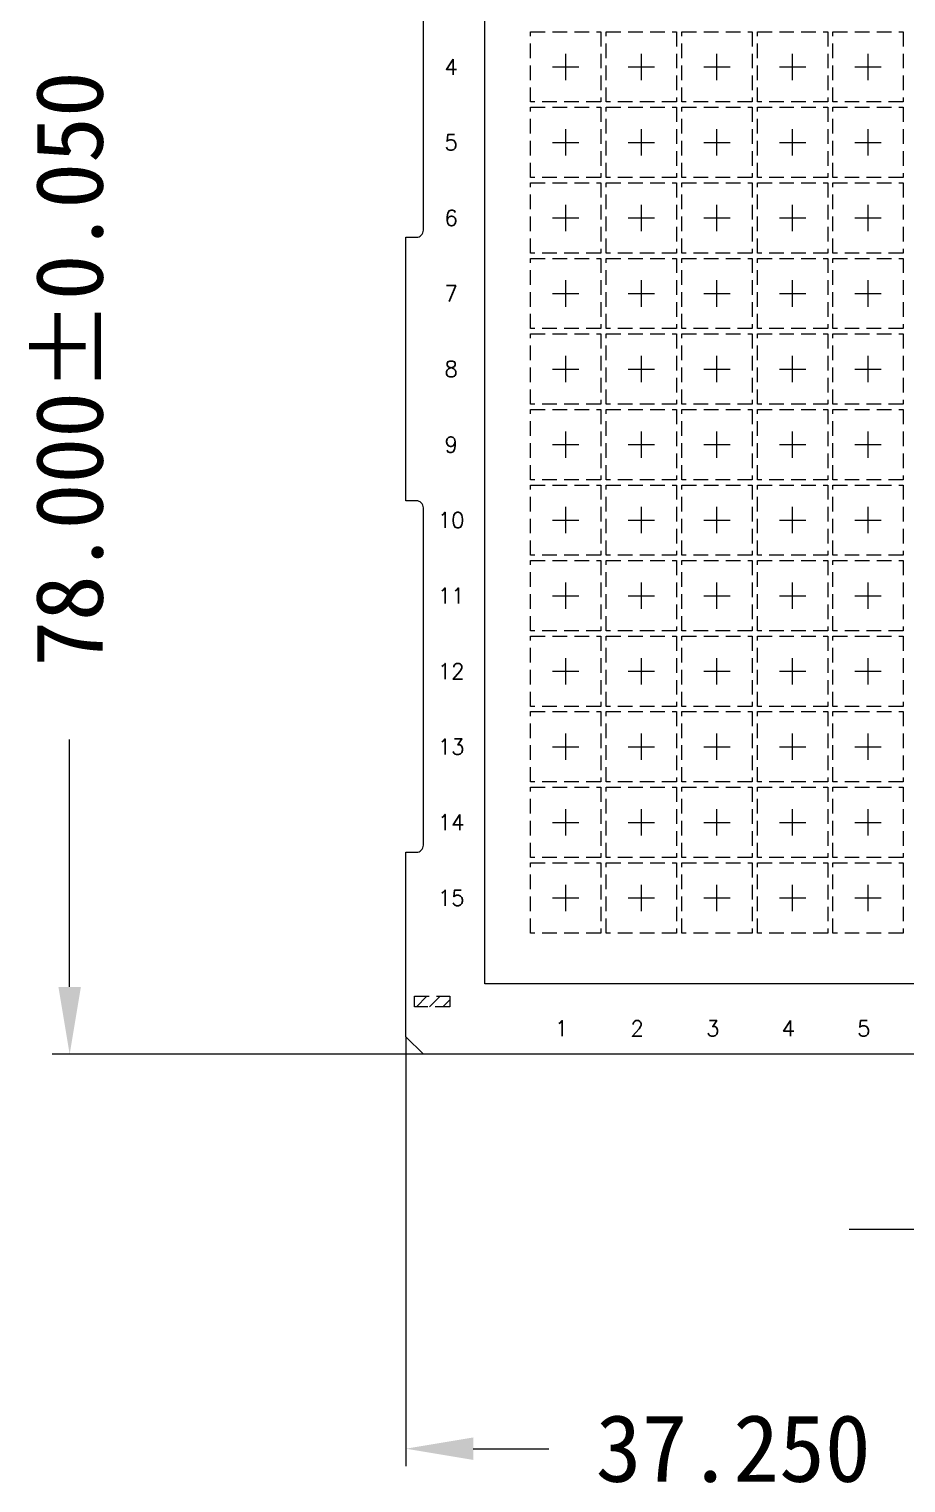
# Model space of a CAD drawing. Header units: millimetres. Extents: x -176 to -53, y -166 to -6.
# Drawn here: x -175.43 to -160.46, y -156.58 to -131.76 of the extents above; entities that cross this region are included whole.
import ezdxf

# ---------------------------------------------------------------- set-up
doc = ezdxf.new("R2010")
doc.units = ezdxf.units.MM
for name, pattern in [('CENTER', [2, 1.25, -0.25, 0.25, -0.25]), ('DASHED', [0.75, 0.5, -0.25]), ('HIDDEN', [0.375, 0.25, -0.125])]:
    doc.linetypes.add(name, pattern=pattern)
for name, color, linetype, lineweight in [('1D', 4, 'Continuous', 18), ('ETCH', 4, 'Continuous', 15), ('PKG', 6, 'HIDDEN', 9)]:
    doc.layers.add(name, color=color, linetype=linetype, lineweight=lineweight)
doc.layers.add('中心线', color=1, linetype='CENTER')
doc.layers.add('标注', color=4, linetype='Continuous')
doc.styles.add('宋体', font='SimSun.ttf')

msp = doc.modelspace()

# ---------------------------------------------------------------- hatches: boundary and pattern name
at = {"layer": 'ETCH', "lineweight": 0}
h = msp.add_hatch(dxfattribs=at)
h.set_pattern_fill('ANSI31', color=256, scale=0.05)
h.set_pattern_definition([(45, (0.36697, 0.75377), (-0.1122532, 0.1122532), [])])
h.paths.add_polyline_path([(-91.7491, -148.366), (-92.3491, -148.366), (-92.3491, -148.4502), (-91.7491, -148.4502)])
h.paths.add_polyline_path([(-91.7491, -148.2702), (-92.3491, -148.2702), (-92.3491, -148.366), (-91.7491, -148.366)])
h.paths.add_polyline_path([(-91.7491, -126.7602), (-92.3491, -126.7602), (-92.3491, -126.8502), (-91.7491, -126.8502)])
h.paths.add_polyline_path([(-91.7491, -126.6702), (-92.3491, -126.6702), (-92.3491, -126.7602), (-91.7491, -126.7602)])
h.paths.add_polyline_path([(-168.2491, -126.7602), (-168.8491, -126.7602), (-168.8491, -126.8502), (-168.2491, -126.8502)])
h.paths.add_polyline_path([(-168.2491, -126.6702), (-168.8491, -126.6702), (-168.8491, -126.7602), (-168.2491, -126.7602)])
h.paths.add_polyline_path([(-149.0388, -91.4903), (-151.0388, -91.4903), (-151.0388, -91.7903), (-149.0388, -91.7903)])
h.paths.add_polyline_path([(-149.0388, -91.1903), (-151.0388, -91.1903), (-151.0388, -91.4903), (-149.0388, -91.4903)])
h.paths.add_polyline_path([(-149.0388, -19.4903), (-151.0388, -19.4903), (-151.0388, -19.7903), (-149.0388, -19.7903)])
h.paths.add_polyline_path([(-149.0388, -19.1903), (-151.0388, -19.1903), (-151.0388, -19.4903), (-149.0388, -19.4903)])
h.paths.add_polyline_path([(-168.2491, -148.366), (-168.8491, -148.366), (-168.8491, -148.4502), (-168.2491, -148.4502)])
h.paths.add_polyline_path([(-168.2491, -148.2702), (-168.8491, -148.2702), (-168.8491, -148.366), (-168.2491, -148.366)])
at = {"layer": '标注', "lineweight": 0}
for points in [[(-174.9271, -148.1102), (-174.5438, -148.1102), (-174.7354, -149.2602)], [(-167.8491, -155.8037), (-167.8491, -156.1871), (-168.9991, -155.9954)]]:
    msp.add_hatch(color=256, dxfattribs=at).paths.add_polyline_path(points, flags=0)

# ---------------------------------------------------------------- linework, layer by layer
at = {"lineweight": 0}
msp.add_line((-168.9991, -148.9602, -0.0291), (-168.9991, -148.9602, -0.0291), dxfattribs=at)
msp.add_line((-168.9991, -148.9602, -0.0291), (-168.9991, -148.9602, -0.0291), dxfattribs=at)
at = {"color": 6, "linetype": 'ByBlock', "lineweight": 0, "elevation": -0.0291}
msp.add_lwpolyline([(-168.9991, -148.9602), (-168.9991, -148.9602), (-168.9991, -145.8102), (-168.8191, -145.8102, 0.4142136), (-168.6991, -145.6902), (-168.6991, -139.9302, 0.4142136), (-168.8191, -139.8102), (-168.9991, -139.8102), (-168.9991, -135.3102), (-168.8191, -135.3102, 0.4142136), (-168.6991, -135.1902), (-168.6991, -129.4302, 0.4142136), (-168.8191, -129.3102), (-168.9991, -129.3102), (-168.9991, -126.1602), (-168.9991, -126.1602), (-168.9991, -126.1602), (-168.6991, -125.8602), (-91.8991, -125.8602)], format="xyb", dxfattribs=at)
msp.add_lwpolyline([(-91.8991, -149.2602), (-168.6991, -149.2602), (-168.9991, -148.9602), (-168.9991, -148.9602), (-168.9991, -148.9602)], dxfattribs=at)
at = {"layer": '1D', "lineweight": 0, "elevation": -0.0291}
msp.add_lwpolyline([(-167.6491, -127.0602), (-92.6491, -127.0602), (-92.6491, -148.0602), (-167.6491, -148.0602)], close=True, dxfattribs=at)
at = {"layer": '1D', "linetype": 'HIDDEN', "lineweight": 0, "elevation": -0.0291}
msp.add_lwpolyline([(-168.8491, -148.4502), (-168.8491, -148.2702), (-168.2491, -148.2702), (-168.2491, -148.4502)], close=True, dxfattribs=at)
at = {"layer": 'PKG', "color": 2, "linetype": 'DASHED', "lineweight": 0, "ltscale": 0.5, "elevation": -0.0291}
for points in [[(-166.8691, -131.8002), (-165.6691, -131.8002), (-165.6691, -133.0002), (-166.8691, -133.0002)], [(-165.5791, -131.8002), (-164.3791, -131.8002), (-164.3791, -133.0002), (-165.5791, -133.0002)], [(-164.2891, -131.8002), (-163.0891, -131.8002), (-163.0891, -133.0002), (-164.2891, -133.0002)], [(-162.9991, -131.8002), (-161.7991, -131.8002), (-161.7991, -133.0002), (-162.9991, -133.0002)], [(-161.7091, -131.8002), (-160.5091, -131.8002), (-160.5091, -133.0002), (-161.7091, -133.0002)], [(-166.8691, -133.0902), (-165.6691, -133.0902), (-165.6691, -134.2902), (-166.8691, -134.2902)], [(-165.5791, -133.0902), (-164.3791, -133.0902), (-164.3791, -134.2902), (-165.5791, -134.2902)], [(-164.2891, -133.0902), (-163.0891, -133.0902), (-163.0891, -134.2902), (-164.2891, -134.2902)], [(-162.9991, -133.0902), (-161.7991, -133.0902), (-161.7991, -134.2902), (-162.9991, -134.2902)], [(-161.7091, -133.0902), (-160.5091, -133.0902), (-160.5091, -134.2902), (-161.7091, -134.2902)], [(-166.8691, -134.3802), (-165.6691, -134.3802), (-165.6691, -135.5802), (-166.8691, -135.5802)], [(-165.5791, -134.3802), (-164.3791, -134.3802), (-164.3791, -135.5802), (-165.5791, -135.5802)], [(-164.2891, -134.3802), (-163.0891, -134.3802), (-163.0891, -135.5802), (-164.2891, -135.5802)], [(-162.9991, -134.3802), (-161.7991, -134.3802), (-161.7991, -135.5802), (-162.9991, -135.5802)], [(-161.7091, -134.3802), (-160.5091, -134.3802), (-160.5091, -135.5802), (-161.7091, -135.5802)], [(-166.8691, -135.6702), (-165.6691, -135.6702), (-165.6691, -136.8702), (-166.8691, -136.8702)], [(-165.5791, -135.6702), (-164.3791, -135.6702), (-164.3791, -136.8702), (-165.5791, -136.8702)], [(-164.2891, -135.6702), (-163.0891, -135.6702), (-163.0891, -136.8702), (-164.2891, -136.8702)], [(-162.9991, -135.6702), (-161.7991, -135.6702), (-161.7991, -136.8702), (-162.9991, -136.8702)], [(-161.7091, -135.6702), (-160.5091, -135.6702), (-160.5091, -136.8702), (-161.7091, -136.8702)], [(-166.8691, -136.9602), (-165.6691, -136.9602), (-165.6691, -138.1602), (-166.8691, -138.1602)], [(-165.5791, -136.9602), (-164.3791, -136.9602), (-164.3791, -138.1602), (-165.5791, -138.1602)], [(-164.2891, -136.9602), (-163.0891, -136.9602), (-163.0891, -138.1602), (-164.2891, -138.1602)], [(-162.9991, -136.9602), (-161.7991, -136.9602), (-161.7991, -138.1602), (-162.9991, -138.1602)], [(-161.7091, -136.9602), (-160.5091, -136.9602), (-160.5091, -138.1602), (-161.7091, -138.1602)], [(-166.8691, -138.2502), (-165.6691, -138.2502), (-165.6691, -139.4502), (-166.8691, -139.4502)], [(-165.5791, -138.2502), (-164.3791, -138.2502), (-164.3791, -139.4502), (-165.5791, -139.4502)], [(-164.2891, -138.2502), (-163.0891, -138.2502), (-163.0891, -139.4502), (-164.2891, -139.4502)], [(-162.9991, -138.2502), (-161.7991, -138.2502), (-161.7991, -139.4502), (-162.9991, -139.4502)], [(-161.7091, -138.2502), (-160.5091, -138.2502), (-160.5091, -139.4502), (-161.7091, -139.4502)], [(-166.8691, -139.5402), (-165.6691, -139.5402), (-165.6691, -140.7402), (-166.8691, -140.7402)], [(-165.5791, -139.5402), (-164.3791, -139.5402), (-164.3791, -140.7402), (-165.5791, -140.7402)], [(-164.2891, -139.5402), (-163.0891, -139.5402), (-163.0891, -140.7402), (-164.2891, -140.7402)], [(-162.9991, -139.5402), (-161.7991, -139.5402), (-161.7991, -140.7402), (-162.9991, -140.7402)], [(-161.7091, -139.5402), (-160.5091, -139.5402), (-160.5091, -140.7402), (-161.7091, -140.7402)], [(-166.8691, -140.8302), (-165.6691, -140.8302), (-165.6691, -142.0302), (-166.8691, -142.0302)], [(-165.5791, -140.8302), (-164.3791, -140.8302), (-164.3791, -142.0302), (-165.5791, -142.0302)], [(-164.2891, -140.8302), (-163.0891, -140.8302), (-163.0891, -142.0302), (-164.2891, -142.0302)], [(-162.9991, -140.8302), (-161.7991, -140.8302), (-161.7991, -142.0302), (-162.9991, -142.0302)], [(-161.7091, -140.8302), (-160.5091, -140.8302), (-160.5091, -142.0302), (-161.7091, -142.0302)], [(-166.8691, -142.1202), (-165.6691, -142.1202), (-165.6691, -143.3202), (-166.8691, -143.3202)], [(-165.5791, -142.1202), (-164.3791, -142.1202), (-164.3791, -143.3202), (-165.5791, -143.3202)], [(-164.2891, -142.1202), (-163.0891, -142.1202), (-163.0891, -143.3202), (-164.2891, -143.3202)], [(-162.9991, -142.1202), (-161.7991, -142.1202), (-161.7991, -143.3202), (-162.9991, -143.3202)], [(-161.7091, -142.1202), (-160.5091, -142.1202), (-160.5091, -143.3202), (-161.7091, -143.3202)], [(-166.8691, -143.4102), (-165.6691, -143.4102), (-165.6691, -144.6102), (-166.8691, -144.6102)], [(-165.5791, -143.4102), (-164.3791, -143.4102), (-164.3791, -144.6102), (-165.5791, -144.6102)], [(-164.2891, -143.4102), (-163.0891, -143.4102), (-163.0891, -144.6102), (-164.2891, -144.6102)], [(-162.9991, -143.4102), (-161.7991, -143.4102), (-161.7991, -144.6102), (-162.9991, -144.6102)], [(-161.7091, -143.4102), (-160.5091, -143.4102), (-160.5091, -144.6102), (-161.7091, -144.6102)], [(-166.8691, -144.7002), (-165.6691, -144.7002), (-165.6691, -145.9002), (-166.8691, -145.9002)], [(-165.5791, -144.7002), (-164.3791, -144.7002), (-164.3791, -145.9002), (-165.5791, -145.9002)], [(-164.2891, -144.7002), (-163.0891, -144.7002), (-163.0891, -145.9002), (-164.2891, -145.9002)], [(-162.9991, -144.7002), (-161.7991, -144.7002), (-161.7991, -145.9002), (-162.9991, -145.9002)], [(-161.7091, -144.7002), (-160.5091, -144.7002), (-160.5091, -145.9002), (-161.7091, -145.9002)], [(-166.8691, -145.9902), (-165.6691, -145.9902), (-165.6691, -147.1902), (-166.8691, -147.1902)], [(-165.5791, -145.9902), (-164.3791, -145.9902), (-164.3791, -147.1902), (-165.5791, -147.1902)], [(-164.2891, -145.9902), (-163.0891, -145.9902), (-163.0891, -147.1902), (-164.2891, -147.1902)], [(-162.9991, -145.9902), (-161.7991, -145.9902), (-161.7991, -147.1902), (-162.9991, -147.1902)], [(-161.7091, -145.9902), (-160.5091, -145.9902), (-160.5091, -147.1902), (-161.7091, -147.1902)]]:
    msp.add_lwpolyline(points, close=True, dxfattribs=at)
at = {"layer": '中心线', "color": 1, "linetype": 'CENTER', "lineweight": 0, "ltscale": 0.5}
for p, q in [((-166.2691, -132.6252, -0.0291), (-166.2691, -132.1752, -0.0291)), ((-164.9791, -132.6252, -0.0291), (-164.9791, -132.1752, -0.0291)), ((-163.6891, -132.6252, -0.0291), (-163.6891, -132.1752, -0.0291)), ((-162.3991, -132.6252, -0.0291), (-162.3991, -132.1752, -0.0291)), ((-161.1091, -132.6252, -0.0291), (-161.1091, -132.1752, -0.0291)), ((-166.4941, -132.4002, -0.0291), (-166.0441, -132.4002, -0.0291)), ((-165.2041, -132.4002, -0.0291), (-164.7541, -132.4002, -0.0291)), ((-163.9141, -132.4002, -0.0291), (-163.4641, -132.4002, -0.0291)), ((-162.6241, -132.4002, -0.0291), (-162.1741, -132.4002, -0.0291)), ((-161.3341, -132.4002, -0.0291), (-160.8841, -132.4002, -0.0291)), ((-166.2691, -133.9152, -0.0291), (-166.2691, -133.4652, -0.0291)), ((-164.9791, -133.9152, -0.0291), (-164.9791, -133.4652, -0.0291)), ((-163.6891, -133.9152, -0.0291), (-163.6891, -133.4652, -0.0291)), ((-162.3991, -133.9152, -0.0291), (-162.3991, -133.4652, -0.0291)), ((-161.1091, -133.9152, -0.0291), (-161.1091, -133.4652, -0.0291)), ((-166.4941, -133.6902, -0.0291), (-166.0441, -133.6902, -0.0291)), ((-165.2041, -133.6902, -0.0291), (-164.7541, -133.6902, -0.0291)), ((-163.9141, -133.6902, -0.0291), (-163.4641, -133.6902, -0.0291)), ((-162.6241, -133.6902, -0.0291), (-162.1741, -133.6902, -0.0291)), ((-161.3341, -133.6902, -0.0291), (-160.8841, -133.6902, -0.0291)), ((-166.2691, -135.2052, -0.0291), (-166.2691, -134.7552, -0.0291)), ((-164.9791, -135.2052, -0.0291), (-164.9791, -134.7552, -0.0291)), ((-163.6891, -135.2052, -0.0291), (-163.6891, -134.7552, -0.0291)), ((-162.3991, -135.2052, -0.0291), (-162.3991, -134.7552, -0.0291)), ((-161.1091, -135.2052, -0.0291), (-161.1091, -134.7552, -0.0291)), ((-166.4941, -134.9802, -0.0291), (-166.0441, -134.9802, -0.0291)), ((-165.2041, -134.9802, -0.0291), (-164.7541, -134.9802, -0.0291)), ((-163.9141, -134.9802, -0.0291), (-163.4641, -134.9802, -0.0291)), ((-162.6241, -134.9802, -0.0291), (-162.1741, -134.9802, -0.0291)), ((-161.3341, -134.9802, -0.0291), (-160.8841, -134.9802, -0.0291)), ((-166.4941, -136.2702, -0.0291), (-166.0441, -136.2702, -0.0291)), ((-166.2691, -136.4952, -0.0291), (-166.2691, -136.0452, -0.0291)), ((-165.2041, -136.2702, -0.0291), (-164.7541, -136.2702, -0.0291)), ((-164.9791, -136.4952, -0.0291), (-164.9791, -136.0452, -0.0291)), ((-163.9141, -136.2702, -0.0291), (-163.4641, -136.2702, -0.0291)), ((-163.6891, -136.4952, -0.0291), (-163.6891, -136.0452, -0.0291)), ((-162.6241, -136.2702, -0.0291), (-162.1741, -136.2702, -0.0291)), ((-162.3991, -136.4952, -0.0291), (-162.3991, -136.0452, -0.0291)), ((-161.3341, -136.2702, -0.0291), (-160.8841, -136.2702, -0.0291)), ((-161.1091, -136.4952, -0.0291), (-161.1091, -136.0452, -0.0291)), ((-166.2691, -137.7852, -0.0291), (-166.2691, -137.3352, -0.0291)), ((-164.9791, -137.7852, -0.0291), (-164.9791, -137.3352, -0.0291)), ((-163.6891, -137.7852, -0.0291), (-163.6891, -137.3352, -0.0291)), ((-162.3991, -137.7852, -0.0291), (-162.3991, -137.3352, -0.0291)), ((-161.1091, -137.7852, -0.0291), (-161.1091, -137.3352, -0.0291)), ((-166.4941, -137.5602, -0.0291), (-166.0441, -137.5602, -0.0291)), ((-165.2041, -137.5602, -0.0291), (-164.7541, -137.5602, -0.0291)), ((-163.9141, -137.5602, -0.0291), (-163.4641, -137.5602, -0.0291)), ((-162.6241, -137.5602, -0.0291), (-162.1741, -137.5602, -0.0291)), ((-161.3341, -137.5602, -0.0291), (-160.8841, -137.5602, -0.0291)), ((-166.2691, -139.0752, -0.0291), (-166.2691, -138.6252, -0.0291)), ((-164.9791, -139.0752, -0.0291), (-164.9791, -138.6252, -0.0291)), ((-163.6891, -139.0752, -0.0291), (-163.6891, -138.6252, -0.0291)), ((-162.3991, -139.0752, -0.0291), (-162.3991, -138.6252, -0.0291)), ((-161.1091, -139.0752, -0.0291), (-161.1091, -138.6252, -0.0291)), ((-166.4941, -138.8502, -0.0291), (-166.0441, -138.8502, -0.0291)), ((-165.2041, -138.8502, -0.0291), (-164.7541, -138.8502, -0.0291)), ((-163.9141, -138.8502, -0.0291), (-163.4641, -138.8502, -0.0291)), ((-162.6241, -138.8502, -0.0291), (-162.1741, -138.8502, -0.0291)), ((-161.3341, -138.8502, -0.0291), (-160.8841, -138.8502, -0.0291)), ((-166.2691, -140.3652, -0.0291), (-166.2691, -139.9152, -0.0291)), ((-164.9791, -140.3652, -0.0291), (-164.9791, -139.9152, -0.0291)), ((-163.6891, -140.3652, -0.0291), (-163.6891, -139.9152, -0.0291)), ((-162.3991, -140.3652, -0.0291), (-162.3991, -139.9152, -0.0291)), ((-161.1091, -140.3652, -0.0291), (-161.1091, -139.9152, -0.0291)), ((-166.4941, -140.1402, -0.0291), (-166.0441, -140.1402, -0.0291)), ((-165.2041, -140.1402, -0.0291), (-164.7541, -140.1402, -0.0291)), ((-163.9141, -140.1402, -0.0291), (-163.4641, -140.1402, -0.0291)), ((-162.6241, -140.1402, -0.0291), (-162.1741, -140.1402, -0.0291)), ((-161.3341, -140.1402, -0.0291), (-160.8841, -140.1402, -0.0291)), ((-166.2691, -141.6552, -0.0291), (-166.2691, -141.2052, -0.0291)), ((-164.9791, -141.6552, -0.0291), (-164.9791, -141.2052, -0.0291)), ((-163.6891, -141.6552, -0.0291), (-163.6891, -141.2052, -0.0291)), ((-162.3991, -141.6552, -0.0291), (-162.3991, -141.2052, -0.0291)), ((-161.1091, -141.6552, -0.0291), (-161.1091, -141.2052, -0.0291)), ((-166.4941, -141.4302, -0.0291), (-166.0441, -141.4302, -0.0291)), ((-165.2041, -141.4302, -0.0291), (-164.7541, -141.4302, -0.0291)), ((-163.9141, -141.4302, -0.0291), (-163.4641, -141.4302, -0.0291)), ((-162.6241, -141.4302, -0.0291), (-162.1741, -141.4302, -0.0291)), ((-161.3341, -141.4302, -0.0291), (-160.8841, -141.4302, -0.0291)), ((-166.4941, -142.7202, -0.0291), (-166.0441, -142.7202, -0.0291)), ((-166.2691, -142.9452, -0.0291), (-166.2691, -142.4952, -0.0291)), ((-165.2041, -142.7202, -0.0291), (-164.7541, -142.7202, -0.0291)), ((-164.9791, -142.9452, -0.0291), (-164.9791, -142.4952, -0.0291)), ((-163.9141, -142.7202, -0.0291), (-163.4641, -142.7202, -0.0291)), ((-163.6891, -142.9452, -0.0291), (-163.6891, -142.4952, -0.0291)), ((-162.6241, -142.7202, -0.0291), (-162.1741, -142.7202, -0.0291)), ((-162.3991, -142.9452, -0.0291), (-162.3991, -142.4952, -0.0291)), ((-161.3341, -142.7202, -0.0291), (-160.8841, -142.7202, -0.0291)), ((-161.1091, -142.9452, -0.0291), (-161.1091, -142.4952, -0.0291)), ((-166.2691, -144.2352, -0.0291), (-166.2691, -143.7852, -0.0291)), ((-164.9791, -144.2352, -0.0291), (-164.9791, -143.7852, -0.0291)), ((-163.6891, -144.2352, -0.0291), (-163.6891, -143.7852, -0.0291)), ((-162.3991, -144.2352, -0.0291), (-162.3991, -143.7852, -0.0291)), ((-161.1091, -144.2352, -0.0291), (-161.1091, -143.7852, -0.0291)), ((-166.4941, -144.0102, -0.0291), (-166.0441, -144.0102, -0.0291)), ((-165.2041, -144.0102, -0.0291), (-164.7541, -144.0102, -0.0291)), ((-163.9141, -144.0102, -0.0291), (-163.4641, -144.0102, -0.0291)), ((-162.6241, -144.0102, -0.0291), (-162.1741, -144.0102, -0.0291)), ((-161.3341, -144.0102, -0.0291), (-160.8841, -144.0102, -0.0291)), ((-166.2691, -145.5252, -0.0291), (-166.2691, -145.0752, -0.0291)), ((-164.9791, -145.5252, -0.0291), (-164.9791, -145.0752, -0.0291)), ((-163.6891, -145.5252, -0.0291), (-163.6891, -145.0752, -0.0291)), ((-162.3991, -145.5252, -0.0291), (-162.3991, -145.0752, -0.0291)), ((-161.1091, -145.5252, -0.0291), (-161.1091, -145.0752, -0.0291)), ((-166.4941, -145.3002, -0.0291), (-166.0441, -145.3002, -0.0291)), ((-165.2041, -145.3002, -0.0291), (-164.7541, -145.3002, -0.0291)), ((-163.9141, -145.3002, -0.0291), (-163.4641, -145.3002, -0.0291)), ((-162.6241, -145.3002, -0.0291), (-162.1741, -145.3002, -0.0291)), ((-161.3341, -145.3002, -0.0291), (-160.8841, -145.3002, -0.0291)), ((-166.2691, -146.8152, -0.0291), (-166.2691, -146.3652, -0.0291)), ((-164.9791, -146.8152, -0.0291), (-164.9791, -146.3652, -0.0291)), ((-163.6891, -146.8152, -0.0291), (-163.6891, -146.3652, -0.0291)), ((-162.3991, -146.8152, -0.0291), (-162.3991, -146.3652, -0.0291)), ((-161.1091, -146.8152, -0.0291), (-161.1091, -146.3652, -0.0291)), ((-166.4941, -146.5902, -0.0291), (-166.0441, -146.5902, -0.0291)), ((-165.2041, -146.5902, -0.0291), (-164.7541, -146.5902, -0.0291)), ((-163.9141, -146.5902, -0.0291), (-163.4641, -146.5902, -0.0291)), ((-162.6241, -146.5902, -0.0291), (-162.1741, -146.5902, -0.0291)), ((-161.3341, -146.5902, -0.0291), (-160.8841, -146.5902, -0.0291))]:
    msp.add_line(p, q, dxfattribs=at)
at = {"layer": '标注', "lineweight": 0}
for p, q in [((-174.7354, -148.1102, -0.0291), (-174.7354, -143.884, -0.0291)), ((-168.9991, -148.9602, -0.0291), (-168.9991, -156.2954, -0.0291)), ((-168.6991, -149.2602, -0.0291), (-175.0354, -149.2602, -0.0291)), ((-160.2827, -152.2501, -0.0291), (-161.4327, -152.2501, -0.0291)), ((-167.8491, -155.9954, -0.0291), (-166.5593, -155.9954, -0.0291))]:
    msp.add_line(p, q, dxfattribs=at)

# ---------------------------------------------------------------- texts
at = {"layer": '标注', "lineweight": 0, "char_height": 0.267857, "attachment_point": 5, "style": '宋体'}
for s, insert in [('{\\Fsimplex|c134;4}', (-168.2251, -132.4002, -0.0663)), ('{\\Fsimplex|c134;5}', (-168.2251, -133.6902, -0.0663)), ('{\\Fsimplex|c134;6}', (-168.2251, -134.9802, -0.0663)), ('{\\Fsimplex|c134;7}', (-168.2251, -136.2702, -0.0663)), ('{\\Fsimplex|c134;8}', (-168.2251, -137.5602, -0.0663)), ('{\\Fsimplex|c134;9}', (-168.2251, -138.8502, -0.0663)), ('{\\Fsimplex|c134;10}', (-168.2251, -140.1402, -0.0663)), ('{\\Fsimplex|c134;11}', (-168.2251, -141.4302, -0.0663)), ('{\\Fsimplex|c134;12}', (-168.2251, -142.7202, -0.0663)), ('{\\Fsimplex|c134;13}', (-168.2251, -144.0102, -0.0663)), ('{\\Fsimplex|c134;14}', (-168.2251, -145.3002, -0.0663)), ('{\\Fsimplex|c134;15}', (-168.2251, -146.5902, -0.0663)), ('{\\Fsimplex|c134;1}', (-166.3406, -148.8195, -0.0663)), ('{\\Fsimplex|c134;2}', (-165.0506, -148.8195, -0.0663)), ('{\\Fsimplex|c134;3}', (-163.7606, -148.8195, -0.0663)), ('{\\Fsimplex|c134;4}', (-162.4706, -148.8195, -0.0663)), ('{\\Fsimplex|c134;5}', (-161.1806, -148.8195, -0.0663))]:
    msp.add_mtext(s, dxfattribs=dict(at, insert=insert))
at = {"layer": '标注', "lineweight": 0, "insert": (-174.7354, -137.5602, -0.0291), "char_height": 1.15, "width": 36.142857, "attachment_point": 5, "rotation": 90, "style": '宋体'}
msp.add_mtext('78.000%%P0.050', dxfattribs=at)
at = {"layer": '标注', "lineweight": 0, "insert": (-163.4116, -155.9954, -0.0291), "char_height": 1.15, "width": 17.085714, "attachment_point": 5, "style": '宋体'}
msp.add_mtext('37.250', dxfattribs=at)

doc.saveas('drawing.dxf')
